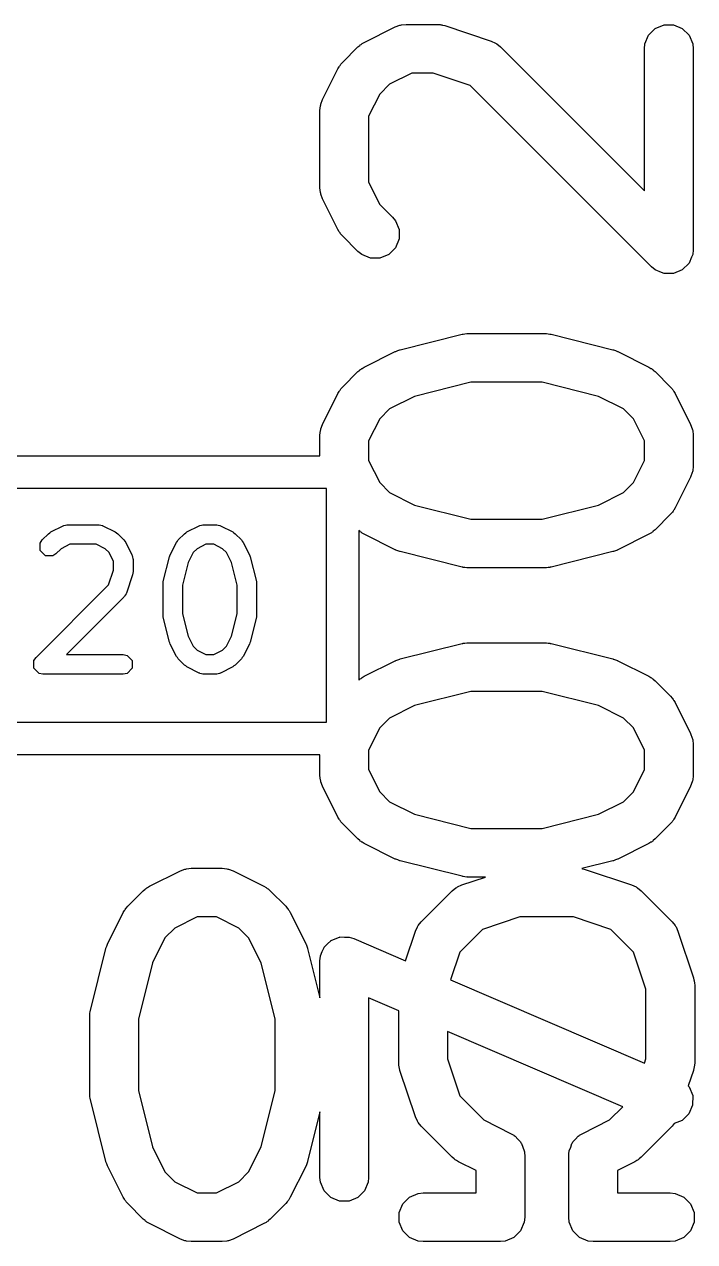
# Model space of a CAD drawing. Header units: millimetres. Extents: x 129 to 276, y -185 to -58.
# Drawn here: x 176.569 to 178.635, y -63.21 to -59.461 of the extents above; entities that cross this region are included whole.
import ezdxf

# ---------------------------------------------------------------- set-up
doc = ezdxf.new("R2010")
doc.units = ezdxf.units.MM
doc.layers.add('F.Fab', color=9, linetype='CONTINUOUS', true_color=0xafafaf)

msp = doc.modelspace()

# ---------------------------------------------------------------- linework, layer by layer
at = {"layer": 'F.Fab', "linetype": 'CONTINUOUS'}
for p, q in [((177.730663, -59.462155), (177.745295, -59.460714)), ((177.745295, -59.460714), (177.840533, -59.460714)), ((177.840533, -59.460714), (177.847938, -59.461443)), ((177.616516, -59.516251), (177.711754, -59.468632)), ((177.711754, -59.468632), (177.725485, -59.463377)), ((177.725485, -59.463377), (177.728174, -59.463185)), ((177.728174, -59.463185), (177.730663, -59.462155)), ((177.847938, -59.461443), (177.849913, -59.461303)), ((177.849913, -59.461303), (177.85251, -59.461893)), ((177.85251, -59.461893), (177.855165, -59.462155)), ((177.855165, -59.462155), (177.856996, -59.462913)), ((177.856996, -59.462913), (177.86425, -59.464563)), ((177.86425, -59.464563), (178.007107, -59.512182)), ((178.48126, -59.521082), (178.492459, -59.494046)), ((178.492459, -59.494046), (178.513151, -59.473354)), ((178.513151, -59.473354), (178.540187, -59.462155)), ((178.540187, -59.462155), (178.569451, -59.462155)), ((178.569451, -59.462155), (178.596487, -59.473354)), ((178.596487, -59.473354), (178.617179, -59.494046)), ((178.617179, -59.494046), (178.628378, -59.521082)), ((177.549405, -59.577919), (177.597024, -59.5303)), ((177.597024, -59.5303), (177.602773, -59.525581)), ((177.602773, -59.525581), (177.604073, -59.524083)), ((177.604073, -59.524083), (177.606332, -59.522661)), ((177.606332, -59.522661), (177.608389, -59.520973)), ((177.608389, -59.520973), (177.610216, -59.520215)), ((177.610216, -59.520215), (177.616516, -59.516251)), ((178.007107, -59.512182), (178.020532, -59.518176)), ((178.020532, -59.518176), (178.022567, -59.519941)), ((178.022567, -59.519941), (178.025058, -59.520973)), ((178.025058, -59.520973), (178.036423, -59.5303)), ((178.036423, -59.5303), (178.479819, -59.973695)), ((178.479819, -59.535714), (178.48126, -59.521082)), ((178.479819, -59.973695), (178.479819, -59.535714)), ((178.628378, -59.521082), (178.629819, -59.535714)), ((178.629819, -59.535714), (178.629819, -60.154761)), ((177.487737, -59.692649), (177.535356, -59.597411)), ((177.535356, -59.597411), (177.53932, -59.591111)), ((177.53932, -59.591111), (177.540078, -59.589284)), ((177.540078, -59.589284), (177.541766, -59.587227)), ((177.541766, -59.587227), (177.543188, -59.584968)), ((177.543188, -59.584968), (177.544686, -59.583668)), ((177.544686, -59.583668), (177.549405, -59.577919)), ((177.763, -59.610714), (177.694484, -59.644972)), ((177.828363, -59.610714), (177.763, -59.610714)), ((177.942876, -59.648885), (177.828363, -59.610714)), ((177.694484, -59.644972), (177.664077, -59.675379)), ((177.664077, -59.675379), (177.629819, -59.743895)), ((178.501786, -60.207794), (177.942876, -59.648885)), ((177.479819, -59.72619), (177.48126, -59.711558)), ((177.48126, -59.711558), (177.482291, -59.709068)), ((177.482291, -59.709068), (177.482482, -59.706381)), ((177.482482, -59.706381), (177.487737, -59.692649)), ((177.479819, -59.964285), (177.479819, -59.72619)), ((177.629819, -59.743895), (177.629819, -59.94658)), ((177.629819, -59.94658), (177.664077, -60.015096)), ((177.48126, -59.978917), (177.479819, -59.964285)), ((177.482291, -59.981406), (177.48126, -59.978917)), ((177.482482, -59.984094), (177.482291, -59.981406)), ((177.487737, -59.997826), (177.482482, -59.984094)), ((177.535356, -60.093064), (177.487737, -59.997826)), ((177.664077, -60.015096), (177.70309, -60.054109)), ((177.70309, -60.054109), (177.712417, -60.065474)), ((177.53932, -60.099363), (177.535356, -60.093064)), ((177.712417, -60.065474), (177.723616, -60.09251)), ((177.723616, -60.09251), (177.723616, -60.121773)), ((177.540078, -60.101191), (177.53932, -60.099363)), ((177.541766, -60.103247), (177.540078, -60.101191)), ((177.543188, -60.105507), (177.541766, -60.103247)), ((177.544686, -60.106806), (177.543188, -60.105507)), ((177.549405, -60.112556), (177.544686, -60.106806)), ((177.597024, -60.160175), (177.549405, -60.112556)), ((177.723616, -60.121773), (177.712417, -60.148809)), ((177.608389, -60.169502), (177.597024, -60.160175)), ((177.635425, -60.180701), (177.608389, -60.169502)), ((177.691724, -60.169502), (177.664688, -60.180701)), ((177.712417, -60.148809), (177.691724, -60.169502)), ((178.628378, -60.169393), (178.625098, -60.177311)), ((178.629819, -60.154761), (178.628378, -60.169393)), ((177.664688, -60.180701), (177.635425, -60.180701)), ((178.513151, -60.217122), (178.501786, -60.207794)), ((178.61718, -60.196429), (178.596487, -60.217121)), ((178.625098, -60.177311), (178.61718, -60.196429)), ((178.532268, -60.22504), (178.513151, -60.217122)), ((178.540187, -60.22832), (178.532268, -60.22504)), ((178.540188, -60.22832), (178.540187, -60.22832)), ((178.569451, -60.22832), (178.540188, -60.22832)), ((178.596487, -60.217121), (178.569451, -60.22832)), ((177.727105, -60.462953), (177.917581, -60.415334)), ((177.917581, -60.415334), (177.920117, -60.414958)), ((177.920117, -60.414958), (177.921139, -60.414536)), ((177.921139, -60.414536), (177.926651, -60.413993)), ((177.926651, -60.413993), (177.932125, -60.413184)), ((177.932125, -60.413184), (177.933217, -60.413346)), ((177.933217, -60.413346), (177.935771, -60.413095)), ((177.935771, -60.413095), (178.173866, -60.413095)), ((178.173866, -60.413095), (178.176419, -60.413346)), ((178.176419, -60.413346), (178.177512, -60.413184)), ((178.177512, -60.413184), (178.182985, -60.413993)), ((178.182985, -60.413993), (178.188498, -60.414536)), ((178.188498, -60.414536), (178.189519, -60.414958)), ((178.189519, -60.414958), (178.192056, -60.415334)), ((178.192056, -60.415334), (178.382532, -60.462953)), ((177.616516, -60.516251), (177.711754, -60.468632)), ((177.711754, -60.468632), (177.712823, -60.468222)), ((177.712823, -60.468222), (177.713259, -60.4679)), ((177.713259, -60.4679), (177.719395, -60.465707)), ((177.719395, -60.465707), (177.725485, -60.463377)), ((177.725485, -60.463377), (177.726025, -60.463338)), ((177.726025, -60.463338), (177.727105, -60.462953)), ((178.382532, -60.462953), (178.383611, -60.463338)), ((178.383611, -60.463338), (178.384151, -60.463377)), ((178.384151, -60.463377), (178.390232, -60.465704)), ((178.390232, -60.465704), (178.396378, -60.4679)), ((178.396378, -60.4679), (178.396813, -60.468222)), ((178.396813, -60.468222), (178.397883, -60.468632)), ((178.397883, -60.468632), (178.493121, -60.516251)), ((177.549405, -60.577919), (177.597024, -60.5303)), ((177.597024, -60.5303), (177.602773, -60.525581)), ((177.602773, -60.525581), (177.604073, -60.524083)), ((177.604073, -60.524083), (177.606332, -60.522661)), ((177.606332, -60.522661), (177.608389, -60.520973)), ((177.608389, -60.520973), (177.610216, -60.520215)), ((177.610216, -60.520215), (177.616516, -60.516251)), ((178.493121, -60.516251), (178.499417, -60.520214)), ((178.499417, -60.520214), (178.501247, -60.520972)), ((178.501247, -60.520972), (178.503305, -60.522661)), ((178.503305, -60.522661), (178.505564, -60.524083)), ((178.505564, -60.524083), (178.506863, -60.525581)), ((178.506863, -60.525581), (178.512612, -60.530299)), ((178.512612, -60.530299), (178.560232, -60.577918)), ((177.541766, -60.587227), (177.543188, -60.584968)), ((177.543188, -60.584968), (177.544686, -60.583668)), ((177.544686, -60.583668), (177.549405, -60.577919)), ((177.945005, -60.563095), (177.771471, -60.606478)), ((178.164632, -60.563095), (177.945005, -60.563095)), ((178.338166, -60.606478), (178.164632, -60.563095)), ((178.560232, -60.577918), (178.56495, -60.583667)), ((178.56495, -60.583667), (178.56645, -60.584968)), ((178.56645, -60.584968), (178.567872, -60.587227)), ((177.487737, -60.692649), (177.535356, -60.597411)), ((177.535356, -60.597411), (177.53932, -60.591111)), ((177.53932, -60.591111), (177.540078, -60.589284)), ((177.540078, -60.589284), (177.541766, -60.587227)), ((177.771471, -60.606478), (177.694484, -60.644972)), ((178.415153, -60.644972), (178.338166, -60.606478)), ((178.567872, -60.587227), (178.56956, -60.589284)), ((178.56956, -60.589284), (178.570317, -60.591111)), ((178.570317, -60.591111), (178.574282, -60.597411)), ((178.574282, -60.597411), (178.621901, -60.692649)), ((177.694484, -60.644972), (177.664077, -60.675379)), ((178.445561, -60.675379), (178.415153, -60.644972)), ((177.482482, -60.706381), (177.487737, -60.692649)), ((177.664077, -60.675379), (177.629819, -60.743895)), ((178.479819, -60.743895), (178.445561, -60.675379)), ((178.621901, -60.692649), (178.627156, -60.70638)), ((177.479819, -60.72619), (177.48126, -60.711558)), ((177.479819, -60.79), (177.479819, -60.72619)), ((177.48126, -60.711558), (177.482291, -60.709068)), ((177.482291, -60.709068), (177.482482, -60.706381)), ((178.627156, -60.70638), (178.627347, -60.709069)), ((178.627347, -60.709069), (178.628378, -60.711558)), ((178.628378, -60.711558), (178.629819, -60.72619)), ((178.629819, -60.72619), (178.629819, -60.821428)), ((177.629819, -60.743895), (177.629819, -60.803723)), ((178.479819, -60.803723), (178.479819, -60.743895)), ((175.95, -60.79), (177.479819, -60.79)), ((177.629819, -60.803723), (177.664077, -60.872239)), ((178.445561, -60.872238), (178.479819, -60.803723)), ((178.627156, -60.841238), (178.621901, -60.854969)), ((178.627347, -60.838548), (178.627156, -60.841238)), ((178.628378, -60.83606), (178.627347, -60.838548)), ((178.629819, -60.821428), (178.628378, -60.83606)), ((177.664077, -60.872239), (177.694484, -60.902646)), ((178.415153, -60.902645), (178.445561, -60.872238)), ((178.621901, -60.854969), (178.574282, -60.950207)), ((177.5, -60.89), (176, -60.89)), ((177.5, -61.61), (177.5, -60.89)), ((177.694484, -60.902646), (177.771471, -60.941139)), ((178.338166, -60.941139), (178.415153, -60.902645)), ((177.771471, -60.941139), (177.945005, -60.984523)), ((178.164632, -60.984523), (178.338166, -60.941139)), ((178.567872, -60.96039), (178.56645, -60.96265)), ((178.56956, -60.958334), (178.567872, -60.96039)), ((178.570317, -60.956506), (178.56956, -60.958334)), ((178.574282, -60.950207), (178.570317, -60.956506)), ((177.945005, -60.984523), (178.164632, -60.984523)), ((178.560232, -60.9697), (178.512612, -61.017319)), ((178.56495, -60.96395), (178.560232, -60.9697)), ((178.56645, -60.96265), (178.56495, -60.96395)), ((176.624025, -61.048808), (176.643073, -61.029761)), ((176.643073, -61.029761), (176.647072, -61.027089)), ((176.647072, -61.027089), (176.650869, -61.024142)), ((176.650869, -61.024142), (176.688965, -61.005094)), ((176.688965, -61.005094), (176.690413, -61.004697)), ((176.690413, -61.004697), (176.6909, -61.004211)), ((176.6909, -61.004211), (176.695611, -61.003273)), ((176.695611, -61.003273), (176.700255, -61.002002)), ((176.700255, -61.002002), (176.700908, -61.002219)), ((176.700908, -61.002219), (176.702381, -61.001927)), ((176.702381, -61.001927), (176.797619, -61.001927)), ((176.797619, -61.001927), (176.799093, -61.00222)), ((176.799093, -61.00222), (176.799745, -61.002003)), ((176.799745, -61.002003), (176.804381, -61.003272)), ((176.804381, -61.003272), (176.8091, -61.004211)), ((176.8091, -61.004211), (176.809586, -61.004697)), ((176.809586, -61.004697), (176.811036, -61.005094)), ((176.811036, -61.005094), (176.849131, -61.024142)), ((176.849131, -61.024142), (176.852927, -61.027089)), ((176.852927, -61.027089), (176.856927, -61.029761)), ((176.856927, -61.029761), (176.875974, -61.048808)), ((177.043072, -61.048808), (177.06212, -61.029761)), ((177.06212, -61.029761), (177.066119, -61.027089)), ((177.066119, -61.027089), (177.069916, -61.024142)), ((177.069916, -61.024142), (177.108012, -61.005094)), ((177.108012, -61.005094), (177.10946, -61.004697)), ((177.10946, -61.004697), (177.109947, -61.004211)), ((177.109947, -61.004211), (177.114658, -61.003273)), ((177.114658, -61.003273), (177.119302, -61.002002)), ((177.119302, -61.002002), (177.119955, -61.002219)), ((177.119955, -61.002219), (177.121428, -61.001927)), ((177.121428, -61.001927), (177.159523, -61.001927)), ((177.159523, -61.001927), (177.160997, -61.00222)), ((177.160997, -61.00222), (177.161649, -61.002003)), ((177.161649, -61.002003), (177.166284, -61.003272)), ((177.166284, -61.003272), (177.171004, -61.004211)), ((177.171004, -61.004211), (177.17149, -61.004697)), ((177.17149, -61.004697), (177.172939, -61.005094)), ((177.172939, -61.005094), (177.211036, -61.024142)), ((177.211036, -61.024142), (177.214839, -61.027094)), ((177.214839, -61.027094), (177.218832, -61.029762)), ((177.218832, -61.029762), (177.23788, -61.048809)), ((177.602773, -61.022036), (177.6, -61.01976)), ((177.6, -61.01976), (177.6, -61.480238)), ((177.604073, -61.023535), (177.602773, -61.022036)), ((177.606332, -61.024956), (177.604073, -61.023535)), ((177.608389, -61.026645), (177.606332, -61.024956)), ((177.610216, -61.027402), (177.608389, -61.026645)), ((177.616516, -61.031367), (177.610216, -61.027402)), ((177.711754, -61.078986), (177.616516, -61.031367)), ((178.493121, -61.031367), (178.397883, -61.078986)), ((178.499417, -61.027403), (178.493121, -61.031367)), ((178.501247, -61.026646), (178.499417, -61.027403)), ((178.503305, -61.024956), (178.501247, -61.026646)), ((178.505564, -61.023535), (178.503305, -61.024956)), ((178.506863, -61.022036), (178.505564, -61.023535)), ((178.512612, -61.017319), (178.506863, -61.022036)), ((176.617521, -61.081501), (176.617522, -61.058541)), ((176.617522, -61.058541), (176.624025, -61.048808)), ((176.709464, -61.061927), (176.682055, -61.075631)), ((176.790536, -61.061927), (176.709464, -61.061927)), ((176.817942, -61.07563), (176.790536, -61.061927)), ((176.875974, -61.048808), (176.878645, -61.052805)), ((176.878645, -61.052805), (176.881595, -61.056606)), ((176.881595, -61.056606), (176.900642, -61.094702)), ((177.018405, -61.094702), (177.037452, -61.056606)), ((177.037452, -61.056606), (177.040397, -61.052811)), ((177.040397, -61.052811), (177.043072, -61.048808)), ((177.128511, -61.061927), (177.101102, -61.075631)), ((177.152441, -61.061927), (177.128511, -61.061927)), ((177.179848, -61.07563), (177.152441, -61.061927)), ((177.23788, -61.048809), (177.240556, -61.052815)), ((177.240556, -61.052815), (177.243499, -61.056606)), ((177.243499, -61.056606), (177.262547, -61.094702)), ((176.633757, -61.097738), (176.617521, -61.081501)), ((176.656717, -61.097739), (176.633757, -61.097738)), ((176.666451, -61.091236), (176.656717, -61.097739)), ((176.682055, -61.075631), (176.666451, -61.091236)), ((176.830106, -61.087794), (176.817942, -61.07563)), ((176.843809, -61.115199), (176.830106, -61.087794)), ((176.900642, -61.094702), (176.901038, -61.09615)), ((176.901038, -61.09615), (176.901525, -61.096637)), ((176.901525, -61.096637), (176.902463, -61.101356)), ((176.902463, -61.101356), (176.903733, -61.105992)), ((176.903733, -61.105992), (176.903515, -61.106643)), ((176.903515, -61.106643), (176.903809, -61.108118)), ((176.903809, -61.108118), (176.903809, -61.146213)), ((176.997086, -61.177032), (177.016134, -61.100842)), ((177.016134, -61.100842), (177.017537, -61.097871)), ((177.017537, -61.097871), (177.018405, -61.094702)), ((177.08894, -61.087793), (177.073543, -61.118589)), ((177.101102, -61.075631), (177.08894, -61.087793)), ((177.19201, -61.087793), (177.179848, -61.07563)), ((177.207409, -61.118591), (177.19201, -61.087793)), ((177.262547, -61.094702), (177.263415, -61.097873)), ((177.263415, -61.097873), (177.264818, -61.100842)), ((177.264818, -61.100842), (177.283865, -61.177032)), ((177.712823, -61.079395), (177.711754, -61.078986)), ((177.713259, -61.079718), (177.712823, -61.079395)), ((177.719395, -61.08191), (177.713259, -61.079718)), ((177.725485, -61.084241), (177.719395, -61.08191)), ((177.726025, -61.084279), (177.725485, -61.084241)), ((177.727105, -61.084665), (177.726025, -61.084279)), ((177.917581, -61.132284), (177.727105, -61.084665)), ((178.382532, -61.084665), (178.192056, -61.132284)), ((178.383611, -61.084279), (178.382532, -61.084665)), ((178.384151, -61.084241), (178.383611, -61.084279)), ((178.390232, -61.081913), (178.384151, -61.084241)), ((178.396378, -61.079718), (178.390232, -61.081913)), ((178.396813, -61.079395), (178.396378, -61.079718)), ((178.397883, -61.078986), (178.396813, -61.079395)), ((176.828539, -61.187152), (176.843809, -61.141343)), ((176.843809, -61.141343), (176.843809, -61.115199)), ((176.903809, -61.146213), (176.90287, -61.150928)), ((177.073543, -61.118589), (177.05619, -61.188)), ((177.224761, -61.187999), (177.207409, -61.118591)), ((177.920117, -61.132659), (177.917581, -61.132284)), ((177.921139, -61.133082), (177.920117, -61.132659)), ((177.926651, -61.133624), (177.921139, -61.133082)), ((177.932125, -61.134434), (177.926651, -61.133624)), ((177.933217, -61.134271), (177.932125, -61.134434)), ((177.935771, -61.134523), (177.933217, -61.134271)), ((178.173866, -61.134523), (177.935771, -61.134523)), ((178.176419, -61.134271), (178.173866, -61.134523)), ((178.177512, -61.134434), (178.176419, -61.134271)), ((178.182985, -61.133624), (178.177512, -61.134434)), ((178.188498, -61.133082), (178.182985, -61.133624)), ((178.189519, -61.132659), (178.188498, -61.133082)), ((178.192056, -61.132284), (178.189519, -61.132659)), ((176.90227, -61.155699), (176.883223, -61.212843)), ((176.90287, -61.150928), (176.90227, -61.155699)), ((176.99619, -61.184308), (176.996907, -61.180701)), ((176.99619, -61.279546), (176.99619, -61.184308)), ((176.996907, -61.180701), (176.997086, -61.177032)), ((177.283865, -61.177032), (177.284043, -61.180701)), ((177.284043, -61.180701), (177.284761, -61.184308)), ((177.284761, -61.184308), (177.284761, -61.279546)), ((176.604977, -61.410714), (176.828539, -61.187152)), ((176.879809, -61.21883), (176.877425, -61.223012)), ((176.882478, -61.214836), (176.879809, -61.21883)), ((176.883223, -61.212843), (176.882478, -61.214149)), ((176.882478, -61.214149), (176.882478, -61.214836)), ((177.05619, -61.188), (177.05619, -61.275853)), ((177.224761, -61.275854), (177.224761, -61.187999)), ((176.875975, -61.224569), (176.698616, -61.401927)), ((176.876809, -61.223319), (176.875975, -61.224569)), ((176.877425, -61.223012), (176.876809, -61.223319)), ((176.996907, -61.283152), (176.99619, -61.279546)), ((176.997086, -61.286822), (176.996907, -61.283152)), ((177.016134, -61.363013), (176.997086, -61.286822)), ((177.05619, -61.275853), (177.073543, -61.345265)), ((177.207409, -61.345262), (177.224761, -61.275854)), ((177.283865, -61.286822), (177.264818, -61.363013)), ((177.284043, -61.283152), (177.283865, -61.286822)), ((177.284761, -61.279546), (177.284043, -61.283152)), ((177.017537, -61.365983), (177.016134, -61.363013)), ((177.018405, -61.369153), (177.017537, -61.365983)), ((177.037452, -61.407248), (177.018405, -61.369153)), ((177.073543, -61.345265), (177.088941, -61.376062)), ((177.192009, -61.376062), (177.207409, -61.345262)), ((177.262547, -61.369153), (177.243499, -61.407249)), ((177.263415, -61.365981), (177.262547, -61.369153)), ((177.264818, -61.363013), (177.263415, -61.365981)), ((177.727105, -61.415334), (177.917581, -61.367715)), ((177.917581, -61.367715), (177.920117, -61.367339)), ((177.920117, -61.367339), (177.921139, -61.366917)), ((177.921139, -61.366917), (177.926651, -61.366374)), ((177.926651, -61.366374), (177.932125, -61.365565)), ((177.932125, -61.365565), (177.933217, -61.365727)), ((177.933217, -61.365727), (177.935771, -61.365476)), ((177.935771, -61.365476), (178.173866, -61.365476)), ((178.173866, -61.365476), (178.176419, -61.365727)), ((178.176419, -61.365727), (178.177512, -61.365565)), ((178.177512, -61.365565), (178.182985, -61.366374)), ((178.182985, -61.366374), (178.188498, -61.366917)), ((178.188498, -61.366917), (178.189519, -61.367339)), ((178.189519, -61.367339), (178.192056, -61.367715)), ((178.192056, -61.367715), (178.382532, -61.415334)), ((176.698616, -61.401927), (176.873809, -61.401927)), ((176.873809, -61.401927), (176.88529, -61.404211)), ((176.88529, -61.404211), (176.901525, -61.420446)), ((177.040402, -61.411048), (177.037452, -61.407248)), ((177.088941, -61.376062), (177.101102, -61.388223)), ((177.101102, -61.388223), (177.12851, -61.401927)), ((177.12851, -61.401927), (177.152441, -61.401927)), ((177.152441, -61.401927), (177.179847, -61.388224)), ((177.179847, -61.388224), (177.192009, -61.376062)), ((177.243499, -61.407249), (177.240551, -61.411045)), ((176.598474, -61.420446), (176.598476, -61.420443)), ((176.598474, -61.443408), (176.598474, -61.420446)), ((176.614709, -61.459643), (176.598474, -61.443408)), ((176.598476, -61.420443), (176.604977, -61.410714)), ((176.901525, -61.443408), (176.88529, -61.459643)), ((176.901525, -61.420446), (176.901525, -61.443408)), ((177.043072, -61.415045), (177.040402, -61.411048)), ((177.06212, -61.434093), (177.043072, -61.415045)), ((177.066116, -61.436763), (177.06212, -61.434093)), ((177.069917, -61.439713), (177.066116, -61.436763)), ((177.108012, -61.45876), (177.069917, -61.439713)), ((177.211035, -61.439713), (177.172939, -61.45876)), ((177.214829, -61.436767), (177.211035, -61.439713)), ((177.218833, -61.434093), (177.214829, -61.436767)), ((177.23788, -61.415045), (177.218833, -61.434093)), ((177.240551, -61.411045), (177.23788, -61.415045)), ((177.616516, -61.468632), (177.711754, -61.421013)), ((177.711754, -61.421013), (177.712823, -61.420603)), ((177.712823, -61.420603), (177.713259, -61.420281)), ((177.713259, -61.420281), (177.719395, -61.418088)), ((177.719395, -61.418088), (177.725485, -61.415758)), ((177.725485, -61.415758), (177.726025, -61.415719)), ((177.726025, -61.415719), (177.727105, -61.415334)), ((178.382532, -61.415334), (178.383611, -61.415719)), ((178.383611, -61.415719), (178.384151, -61.415758)), ((178.384151, -61.415758), (178.390232, -61.418085)), ((178.390232, -61.418085), (178.396378, -61.420281)), ((178.396378, -61.420281), (178.396813, -61.420603)), ((178.396813, -61.420603), (178.397883, -61.421013)), ((178.397883, -61.421013), (178.493121, -61.468632)), ((176.62619, -61.461927), (176.614709, -61.459643)), ((176.873809, -61.461927), (176.62619, -61.461927)), ((176.88529, -61.459643), (176.873809, -61.461927)), ((177.10946, -61.459156), (177.108012, -61.45876)), ((177.109947, -61.459643), (177.10946, -61.459156)), ((177.114666, -61.460581), (177.109947, -61.459643)), ((177.119302, -61.461851), (177.114666, -61.460581)), ((177.119953, -61.461633), (177.119302, -61.461851)), ((177.121428, -61.461927), (177.119953, -61.461633)), ((177.159523, -61.461927), (177.121428, -61.461927)), ((177.160996, -61.461633), (177.159523, -61.461927)), ((177.161648, -61.461851), (177.160996, -61.461633)), ((177.166282, -61.460582), (177.161648, -61.461851)), ((177.171004, -61.459643), (177.166282, -61.460582)), ((177.17149, -61.459156), (177.171004, -61.459643)), ((177.172939, -61.45876), (177.17149, -61.459156)), ((177.6, -61.480238), (177.602773, -61.477962)), ((177.602773, -61.477962), (177.604073, -61.476464)), ((177.604073, -61.476464), (177.606332, -61.475042)), ((177.606332, -61.475042), (177.608389, -61.473354)), ((177.608389, -61.473354), (177.610216, -61.472596)), ((177.610216, -61.472596), (177.616516, -61.468632)), ((178.493121, -61.468632), (178.499417, -61.472595)), ((178.499417, -61.472595), (178.501247, -61.473353)), ((178.501247, -61.473353), (178.503305, -61.475042)), ((178.503305, -61.475042), (178.505564, -61.476464)), ((178.505564, -61.476464), (178.506863, -61.477962)), ((178.506863, -61.477962), (178.512612, -61.48268)), ((178.512612, -61.48268), (178.560232, -61.530299)), ((177.945005, -61.515476), (177.771471, -61.558859)), ((178.164632, -61.515476), (177.945005, -61.515476)), ((178.338166, -61.558859), (178.164632, -61.515476)), ((177.771471, -61.558859), (177.694484, -61.597353)), ((178.415153, -61.597353), (178.338166, -61.558859)), ((178.560232, -61.530299), (178.56495, -61.536048)), ((178.56495, -61.536048), (178.56645, -61.537349)), ((178.56645, -61.537349), (178.567872, -61.539608)), ((178.567872, -61.539608), (178.56956, -61.541665)), ((178.56956, -61.541665), (178.570317, -61.543492)), ((178.570317, -61.543492), (178.574282, -61.549792)), ((178.574282, -61.549792), (178.621901, -61.64503)), ((177.694484, -61.597353), (177.664077, -61.62776)), ((178.445561, -61.62776), (178.415153, -61.597353)), ((176, -61.61), (177.5, -61.61)), ((177.664077, -61.62776), (177.629819, -61.696276)), ((178.479819, -61.696276), (178.445561, -61.62776)), ((178.621901, -61.64503), (178.627156, -61.658761)), ((178.627156, -61.658761), (178.627347, -61.66145)), ((178.627347, -61.66145), (178.628378, -61.663939)), ((178.628378, -61.663939), (178.629819, -61.678571)), ((177.479819, -61.71), (175.95, -61.71)), ((177.479819, -61.773809), (177.479819, -61.71)), ((177.629819, -61.696276), (177.629819, -61.756104)), ((178.479819, -61.756104), (178.479819, -61.696276)), ((178.629819, -61.678571), (178.629819, -61.773809)), ((177.48126, -61.788441), (177.479819, -61.773809)), ((177.629819, -61.756104), (177.664077, -61.82462)), ((178.445561, -61.824619), (178.479819, -61.756104)), ((178.629819, -61.773809), (178.628378, -61.788441)), ((177.482291, -61.79093), (177.48126, -61.788441)), ((177.482482, -61.793618), (177.482291, -61.79093)), ((177.487737, -61.80735), (177.482482, -61.793618)), ((177.535356, -61.902588), (177.487737, -61.80735)), ((178.621901, -61.80735), (178.574282, -61.902588)), ((178.627156, -61.793619), (178.621901, -61.80735)), ((178.627347, -61.790929), (178.627156, -61.793619)), ((178.628378, -61.788441), (178.627347, -61.790929)), ((177.664077, -61.82462), (177.694484, -61.855027)), ((177.694484, -61.855027), (177.771471, -61.89352)), ((178.338166, -61.89352), (178.415153, -61.855026)), ((178.415153, -61.855026), (178.445561, -61.824619)), ((177.771471, -61.89352), (177.945005, -61.936904)), ((178.164632, -61.936904), (178.338166, -61.89352)), ((177.53932, -61.908887), (177.535356, -61.902588)), ((177.540078, -61.910715), (177.53932, -61.908887)), ((177.541766, -61.912771), (177.540078, -61.910715)), ((177.543188, -61.915031), (177.541766, -61.912771)), ((177.544686, -61.91633), (177.543188, -61.915031)), ((177.549405, -61.92208), (177.544686, -61.91633)), ((177.597024, -61.969699), (177.549405, -61.92208)), ((178.560232, -61.922081), (178.512612, -61.9697)), ((178.56495, -61.916331), (178.560232, -61.922081)), ((178.56645, -61.915031), (178.56495, -61.916331)), ((178.567872, -61.912771), (178.56645, -61.915031)), ((178.56956, -61.910715), (178.567872, -61.912771)), ((178.570317, -61.908887), (178.56956, -61.910715)), ((178.574282, -61.902588), (178.570317, -61.908887)), ((177.602773, -61.974417), (177.597024, -61.969699)), ((177.945005, -61.936904), (178.164632, -61.936904)), ((178.512612, -61.9697), (178.506863, -61.974417)), ((177.604073, -61.975916), (177.602773, -61.974417)), ((177.606332, -61.977337), (177.604073, -61.975916)), ((177.608389, -61.979026), (177.606332, -61.977337)), ((177.610216, -61.979783), (177.608389, -61.979026)), ((177.616516, -61.983748), (177.610216, -61.979783)), ((177.711754, -62.031367), (177.616516, -61.983748)), ((178.493121, -61.983748), (178.397883, -62.031367)), ((178.499417, -61.979784), (178.493121, -61.983748)), ((178.501247, -61.979027), (178.499417, -61.979784)), ((178.503305, -61.977337), (178.501247, -61.979027)), ((178.505564, -61.975916), (178.503305, -61.977337)), ((178.506863, -61.974417), (178.505564, -61.975916)), ((177.712823, -62.031776), (177.711754, -62.031367)), ((177.713259, -62.032099), (177.712823, -62.031776)), ((177.719395, -62.034291), (177.713259, -62.032099)), ((177.725485, -62.036622), (177.719395, -62.034291)), ((177.726025, -62.03666), (177.725485, -62.036622)), ((177.727105, -62.037046), (177.726025, -62.03666)), ((177.917581, -62.084665), (177.727105, -62.037046)), ((178.382532, -62.037046), (178.286458, -62.061064)), ((178.383611, -62.03666), (178.382532, -62.037046)), ((178.384151, -62.036622), (178.383611, -62.03666)), ((178.390232, -62.034294), (178.384151, -62.036622)), ((178.396378, -62.032099), (178.390232, -62.034294)), ((178.396813, -62.031776), (178.396378, -62.032099)), ((178.397883, -62.031367), (178.396813, -62.031776)), ((176.954554, -62.115356), (177.049792, -62.067737)), ((177.049792, -62.067737), (177.063523, -62.062482)), ((177.063523, -62.062482), (177.066212, -62.06229)), ((177.066212, -62.06229), (177.068701, -62.06126)), ((177.068701, -62.06126), (177.083333, -62.059819)), ((177.083333, -62.059819), (177.178571, -62.059819)), ((177.178571, -62.059819), (177.193203, -62.06126)), ((177.193203, -62.06126), (177.195692, -62.062291)), ((177.195692, -62.062291), (177.19838, -62.062482)), ((177.19838, -62.062482), (177.212112, -62.067737)), ((177.212112, -62.067737), (177.30735, -62.115356)), ((177.920117, -62.08504), (177.917581, -62.084665)), ((177.921139, -62.085463), (177.920117, -62.08504)), ((178.286458, -62.061064), (178.288441, -62.06126)), ((178.288441, -62.06126), (178.290272, -62.062018)), ((178.290272, -62.062018), (178.297526, -62.063668)), ((178.297526, -62.063668), (178.440383, -62.111287)), ((176.942111, -62.123188), (176.94437, -62.121766)), ((176.94437, -62.121766), (176.946427, -62.120078)), ((176.946427, -62.120078), (176.948254, -62.11932)), ((176.948254, -62.11932), (176.954554, -62.115356)), ((177.30735, -62.115356), (177.313649, -62.11932)), ((177.313649, -62.11932), (177.315477, -62.120078)), ((177.315477, -62.120078), (177.317533, -62.121766)), ((177.317533, -62.121766), (177.319793, -62.123188)), ((177.887443, -62.129405), (177.898808, -62.120077)), ((177.898808, -62.120077), (177.901298, -62.119045)), ((177.901298, -62.119045), (177.903333, -62.117281)), ((177.903333, -62.117281), (177.916759, -62.111287)), ((177.916759, -62.111287), (177.989907, -62.086904)), ((177.926651, -62.086005), (177.921139, -62.085463)), ((177.932125, -62.086815), (177.926651, -62.086005)), ((177.933217, -62.086652), (177.932125, -62.086815)), ((177.935771, -62.086904), (177.933217, -62.086652)), ((177.989907, -62.086904), (177.935771, -62.086904)), ((178.440383, -62.111287), (178.453808, -62.117281)), ((178.453808, -62.117281), (178.455843, -62.119046)), ((178.455843, -62.119046), (178.458334, -62.120078)), ((178.458334, -62.120078), (178.469699, -62.129405)), ((176.887443, -62.177024), (176.935062, -62.129405)), ((176.935062, -62.129405), (176.940811, -62.124686)), ((176.940811, -62.124686), (176.942111, -62.123188)), ((177.319793, -62.123188), (177.321092, -62.124686)), ((177.321092, -62.124686), (177.326842, -62.129405)), ((177.326842, -62.129405), (177.374461, -62.177024)), ((177.792205, -62.224643), (177.887443, -62.129405)), ((178.469699, -62.129405), (178.564937, -62.224643)), ((176.825775, -62.291754), (176.873394, -62.196516)), ((176.873394, -62.196516), (176.877358, -62.190216)), ((176.877358, -62.190216), (176.878116, -62.188389)), ((176.878116, -62.188389), (176.879804, -62.186332)), ((176.879804, -62.186332), (176.881226, -62.184073)), ((176.881226, -62.184073), (176.882724, -62.182773)), ((176.882724, -62.182773), (176.887443, -62.177024)), ((177.374461, -62.177024), (177.379179, -62.182773)), ((177.379179, -62.182773), (177.380678, -62.184073)), ((177.380678, -62.184073), (177.382099, -62.186332)), ((177.382099, -62.186332), (177.383788, -62.188389)), ((177.383788, -62.188389), (177.384545, -62.190216)), ((177.384545, -62.190216), (177.38851, -62.196516)), ((177.38851, -62.196516), (177.436129, -62.291754)), ((177.101038, -62.209819), (177.032522, -62.244077)), ((177.160866, -62.209819), (177.101038, -62.209819)), ((177.229382, -62.244077), (177.160866, -62.209819)), ((177.782878, -62.236008), (177.792205, -62.224643)), ((178.095503, -62.209819), (177.98099, -62.24799)), ((178.261639, -62.209819), (178.095503, -62.209819)), ((178.376152, -62.24799), (178.261639, -62.209819)), ((178.564937, -62.224643), (178.574265, -62.236008)), ((177.032522, -62.244077), (177.002115, -62.274484)), ((177.259789, -62.274484), (177.229382, -62.244077)), ((177.527097, -62.2771), (177.540187, -62.271679)), ((177.540187, -62.271679), (177.540653, -62.271679)), ((177.540653, -62.271679), (177.541085, -62.271506)), ((177.541085, -62.271506), (177.555265, -62.271679)), ((177.555265, -62.271679), (177.569451, -62.271679)), ((177.569451, -62.271679), (177.569881, -62.271857)), ((177.569881, -62.271857), (177.570346, -62.271863)), ((177.570346, -62.271863), (177.584363, -62.276302)), ((177.743854, -62.344655), (177.774087, -62.253959)), ((177.774087, -62.253959), (177.780081, -62.240534)), ((177.780081, -62.240534), (177.781846, -62.238498)), ((177.781846, -62.238498), (177.782878, -62.236008)), ((177.98099, -62.24799), (177.91079, -62.318189)), ((178.446352, -62.31819), (178.376152, -62.24799)), ((178.574265, -62.236008), (178.575296, -62.238498)), ((178.575296, -62.238498), (178.577061, -62.240533)), ((178.577061, -62.240533), (178.583055, -62.253959)), ((178.583055, -62.253959), (178.630674, -62.396815)), ((176.772477, -62.497581), (176.820096, -62.307105)), ((176.820096, -62.307105), (176.820481, -62.306025)), ((176.820481, -62.306025), (176.82052, -62.305486)), ((176.82052, -62.305486), (176.822847, -62.299404)), ((176.822847, -62.299404), (176.825043, -62.293259)), ((176.825043, -62.293259), (176.825365, -62.292823)), ((176.825365, -62.292823), (176.825775, -62.291754)), ((177.002115, -62.274484), (176.963621, -62.351471)), ((177.298282, -62.351471), (177.259789, -62.274484)), ((177.436129, -62.291754), (177.436538, -62.292823)), ((177.436538, -62.292823), (177.436861, -62.293259)), ((177.436861, -62.293259), (177.439053, -62.299395)), ((177.439053, -62.299395), (177.441384, -62.305485)), ((177.441384, -62.305485), (177.441422, -62.306025)), ((177.441422, -62.306025), (177.441808, -62.307105)), ((177.441808, -62.307105), (177.479819, -62.459149)), ((177.487032, -62.31667), (177.492459, -62.30357)), ((177.492459, -62.30357), (177.492787, -62.303241)), ((177.492787, -62.303241), (177.492971, -62.302813)), ((177.492971, -62.302813), (177.503131, -62.292897)), ((177.503131, -62.292897), (177.513151, -62.282878)), ((177.513151, -62.282878), (177.513581, -62.282699)), ((177.513581, -62.282699), (177.513915, -62.282374)), ((177.513915, -62.282374), (177.527097, -62.2771)), ((177.584363, -62.276302), (177.743854, -62.344655)), ((177.479819, -62.345238), (177.48126, -62.330606)), ((177.479819, -62.459149), (177.479819, -62.345238)), ((177.48126, -62.330606), (177.481438, -62.330175)), ((177.481438, -62.330175), (177.481444, -62.329711)), ((177.481444, -62.329711), (177.487032, -62.31667)), ((177.91079, -62.318189), (177.882203, -62.403947)), ((178.484523, -62.432703), (178.446352, -62.31819)), ((176.963621, -62.351471), (176.920238, -62.525005)), ((177.341666, -62.525005), (177.298282, -62.351471)), ((177.882203, -62.403947), (178.479965, -62.660131)), ((178.630674, -62.396815), (178.632323, -62.40407)), ((178.632323, -62.40407), (178.633082, -62.405901)), ((178.633082, -62.405901), (178.633343, -62.408554)), ((178.633343, -62.408554), (178.633934, -62.411152)), ((178.633934, -62.411152), (178.633793, -62.413126)), ((178.633793, -62.413126), (178.634523, -62.420533)), ((178.634523, -62.420533), (178.634523, -62.658628)), ((177.722619, -62.498749), (177.629819, -62.458978)), ((177.629819, -62.458978), (177.629819, -63.011904)), ((178.484523, -62.646458), (178.484523, -62.432703)), ((176.770238, -62.515771), (176.770489, -62.513217)), ((176.770238, -62.753866), (176.770238, -62.515771)), ((176.770327, -62.512125), (176.771136, -62.506651)), ((176.770489, -62.513217), (176.770327, -62.512125)), ((176.771136, -62.506651), (176.771679, -62.501139)), ((176.771679, -62.501139), (176.772101, -62.500117)), ((176.772101, -62.500117), (176.772477, -62.497581)), ((176.920238, -62.525005), (176.920238, -62.744632)), ((177.341666, -62.744632), (177.341666, -62.525005)), ((177.722619, -62.658628), (177.722619, -62.498749)), ((178.412787, -62.794535), (177.872619, -62.563035)), ((177.872619, -62.563035), (177.872619, -62.646457)), ((177.872619, -62.646457), (177.91079, -62.760971)), ((178.479965, -62.660131), (178.484523, -62.646458)), ((177.723348, -62.666033), (177.722619, -62.658628)), ((177.723208, -62.668008), (177.723348, -62.666033)), ((177.723798, -62.670605), (177.723208, -62.668008)), ((177.72406, -62.67326), (177.723798, -62.670605)), ((177.724818, -62.675091), (177.72406, -62.67326)), ((177.726468, -62.682345), (177.724818, -62.675091)), ((177.774087, -62.825202), (177.726468, -62.682345)), ((178.630674, -62.682346), (178.614803, -62.729955)), ((178.632323, -62.67509), (178.630674, -62.682346)), ((178.633082, -62.67326), (178.632323, -62.67509)), ((178.633343, -62.670606), (178.633082, -62.67326)), ((178.633934, -62.668009), (178.633343, -62.670606)), ((178.634523, -62.658628), (178.633793, -62.666034)), ((178.633793, -62.666034), (178.633934, -62.668009)), ((176.770489, -62.756419), (176.770238, -62.753866)), ((176.770327, -62.757512), (176.770489, -62.756419)), ((176.771136, -62.762985), (176.770327, -62.757512)), ((176.920238, -62.744632), (176.963621, -62.918166)), ((177.298282, -62.918166), (177.341666, -62.744632)), ((178.614803, -62.729955), (178.617682, -62.732905)), ((178.617682, -62.732905), (178.62855, -62.760075)), ((176.771679, -62.768498), (176.771136, -62.762985)), ((176.772101, -62.769519), (176.771679, -62.768498)), ((176.772477, -62.772056), (176.772101, -62.769519)), ((176.820096, -62.962532), (176.772477, -62.772056)), ((177.91079, -62.760971), (177.984903, -62.835084)), ((178.372239, -62.835084), (178.412787, -62.794535)), ((178.628194, -62.789336), (178.616666, -62.816234)), ((178.62855, -62.760075), (178.628194, -62.789336)), ((177.479819, -62.810488), (177.441808, -62.962532)), ((177.479819, -63.011904), (177.479819, -62.810488)), ((177.780081, -62.838627), (177.774087, -62.825202)), ((178.616666, -62.816234), (178.595723, -62.836673)), ((177.781846, -62.840662), (177.780081, -62.838627)), ((177.782878, -62.843153), (177.781846, -62.840662)), ((177.792205, -62.854518), (177.782878, -62.843153)), ((177.887443, -62.949756), (177.792205, -62.854518)), ((177.984903, -62.835084), (178.069255, -62.87726)), ((178.287887, -62.87726), (178.372239, -62.835084)), ((178.564937, -62.854518), (178.469699, -62.949756)), ((178.571695, -62.846284), (178.564937, -62.854518)), ((178.595723, -62.836673), (178.571695, -62.846284)), ((178.069255, -62.87726), (178.075554, -62.881224)), ((178.075554, -62.881224), (178.077382, -62.881982)), ((178.077382, -62.881982), (178.078443, -62.883043)), ((178.078443, -62.883043), (178.081698, -62.885092)), ((178.081698, -62.885092), (178.089576, -62.894176)), ((178.089576, -62.894176), (178.098074, -62.902674)), ((178.098074, -62.902674), (178.099105, -62.905164)), ((178.099105, -62.905164), (178.100871, -62.9072)), ((178.100871, -62.9072), (178.104671, -62.918602)), ((178.25247, -62.918602), (178.256271, -62.9072)), ((178.256271, -62.9072), (178.258036, -62.905164)), ((178.258036, -62.905164), (178.259068, -62.902674)), ((178.259068, -62.902674), (178.267565, -62.894176)), ((178.267565, -62.894176), (178.275444, -62.885092)), ((178.275444, -62.885092), (178.278698, -62.883043)), ((178.278698, -62.883043), (178.27976, -62.881982)), ((178.27976, -62.881982), (178.281587, -62.881224)), ((178.281587, -62.881224), (178.287887, -62.87726)), ((176.963621, -62.918166), (177.002115, -62.995153)), ((177.259788, -62.995153), (177.298282, -62.918166)), ((178.104671, -62.918602), (178.109273, -62.92971)), ((178.109273, -62.92971), (178.109649, -62.933535)), ((178.109649, -62.933535), (178.110125, -62.934961)), ((178.110125, -62.934961), (178.109984, -62.936936)), ((178.109984, -62.936936), (178.110714, -62.944342)), ((178.110714, -62.944342), (178.110714, -63.134819)), ((178.246428, -62.944342), (178.247157, -62.936936)), ((178.246428, -63.134819), (178.246428, -62.944342)), ((178.247017, -62.934961), (178.247492, -62.933535)), ((178.247157, -62.936936), (178.247017, -62.934961)), ((178.247492, -62.933535), (178.247869, -62.92971)), ((178.247869, -62.92971), (178.25247, -62.918602)), ((176.820481, -62.963611), (176.820096, -62.962532)), ((176.82052, -62.964151), (176.820481, -62.963611)), ((176.822847, -62.970232), (176.82052, -62.964151)), ((176.825043, -62.976378), (176.822847, -62.970232)), ((176.825365, -62.976813), (176.825043, -62.976378)), ((176.825775, -62.977883), (176.825365, -62.976813)), ((176.873394, -63.073121), (176.825775, -62.977883)), ((177.436129, -62.977883), (177.38851, -63.073121)), ((177.436538, -62.976813), (177.436129, -62.977883)), ((177.436861, -62.976378), (177.436538, -62.976813)), ((177.439053, -62.970241), (177.436861, -62.976378)), ((177.441384, -62.964152), (177.439053, -62.970241)), ((177.441422, -62.963611), (177.441384, -62.964152)), ((177.441808, -62.962532), (177.441422, -62.963611)), ((177.893193, -62.954476), (177.887443, -62.949756)), ((177.894492, -62.955973), (177.893193, -62.954476)), ((177.896746, -62.957392), (177.894492, -62.955973)), ((177.898808, -62.959084), (177.896746, -62.957392)), ((177.90064, -62.959842), (177.898808, -62.959084)), ((177.906935, -62.963805), (177.90064, -62.959842)), ((177.960714, -62.990694), (177.906935, -62.963805)), ((178.450207, -62.963805), (178.396428, -62.990694)), ((178.456506, -62.95984), (178.450207, -62.963805)), ((178.458334, -62.959083), (178.456506, -62.95984)), ((178.46039, -62.957394), (178.458334, -62.959083)), ((178.46265, -62.955973), (178.46039, -62.957394)), ((178.463949, -62.954474), (178.46265, -62.955973)), ((178.469699, -62.949756), (178.463949, -62.954474)), ((177.002115, -62.995153), (177.032522, -63.025561)), ((177.229381, -63.025561), (177.259788, -62.995153)), ((177.48126, -63.026536), (177.479819, -63.011904)), ((177.629819, -63.011904), (177.628378, -63.026536)), ((177.960714, -63.059819), (177.960714, -62.990694)), ((178.396428, -62.990694), (178.396428, -63.059819)), ((177.032522, -63.025561), (177.101038, -63.059819)), ((177.101038, -63.059819), (177.160866, -63.059819)), ((177.160866, -63.059819), (177.229381, -63.025561)), ((177.492459, -63.053572), (177.48126, -63.026536)), ((177.513151, -63.074264), (177.492459, -63.053572)), ((177.617179, -63.053572), (177.596487, -63.074264)), ((177.628378, -63.026536), (177.617179, -63.053572)), ((177.782987, -63.06126), (177.797619, -63.059819)), ((177.797619, -63.059819), (177.960714, -63.059819)), ((178.396428, -63.059819), (178.559523, -63.059819)), ((178.559523, -63.059819), (178.574155, -63.06126)), ((176.877357, -63.079417), (176.873394, -63.073121)), ((176.878115, -63.081247), (176.877357, -63.079417)), ((176.879804, -63.083305), (176.878115, -63.081247)), ((176.881226, -63.085564), (176.879804, -63.083305)), ((176.882724, -63.086863), (176.881226, -63.085564)), ((176.887442, -63.092612), (176.882724, -63.086863)), ((176.935061, -63.140232), (176.887442, -63.092612)), ((177.374461, -63.092613), (177.326843, -63.140232)), ((177.379179, -63.086863), (177.374461, -63.092613)), ((177.380678, -63.085564), (177.379179, -63.086863)), ((177.382099, -63.083305), (177.380678, -63.085564)), ((177.383789, -63.081247), (177.382099, -63.083305)), ((177.384546, -63.079417), (177.383789, -63.081247)), ((177.38851, -63.073121), (177.384546, -63.079417)), ((177.540187, -63.085463), (177.513151, -63.074264)), ((177.569451, -63.085463), (177.540187, -63.085463)), ((177.596487, -63.074264), (177.569451, -63.085463)), ((177.72406, -63.120187), (177.735259, -63.093151)), ((177.735259, -63.093151), (177.755951, -63.072459)), ((177.755951, -63.072459), (177.782987, -63.06126)), ((178.574155, -63.06126), (178.601191, -63.072459)), ((178.601191, -63.072459), (178.621883, -63.093151)), ((178.621883, -63.093151), (178.633082, -63.120187)), ((177.72406, -63.149451), (177.72406, -63.120187)), ((178.110714, -63.134819), (178.109273, -63.149451)), ((178.247869, -63.149451), (178.246428, -63.134819)), ((178.633082, -63.120187), (178.633082, -63.149451)), ((176.94081, -63.14495), (176.935061, -63.140232)), ((176.942111, -63.14645), (176.94081, -63.14495)), ((176.94437, -63.147872), (176.942111, -63.14645)), ((176.946427, -63.14956), (176.94437, -63.147872)), ((176.948254, -63.150317), (176.946427, -63.14956)), ((176.954554, -63.154282), (176.948254, -63.150317)), ((177.049792, -63.201901), (176.954554, -63.154282)), ((177.30735, -63.154282), (177.212112, -63.201901)), ((177.313649, -63.150317), (177.30735, -63.154282)), ((177.315477, -63.14956), (177.313649, -63.150317)), ((177.317533, -63.147872), (177.315477, -63.14956)), ((177.319793, -63.14645), (177.317533, -63.147872)), ((177.321093, -63.14495), (177.319793, -63.14645)), ((177.326843, -63.140232), (177.321093, -63.14495)), ((177.735259, -63.176487), (177.72406, -63.149451)), ((178.109273, -63.149451), (178.098074, -63.176487)), ((178.259068, -63.176487), (178.247869, -63.149451)), ((178.633082, -63.149451), (178.621883, -63.176487)), ((177.063523, -63.207156), (177.049792, -63.201901)), ((177.066212, -63.207347), (177.063523, -63.207156)), ((177.068701, -63.208378), (177.066212, -63.207347)), ((177.083333, -63.209819), (177.068701, -63.208378)), ((177.178571, -63.209819), (177.083333, -63.209819)), ((177.193203, -63.208378), (177.178571, -63.209819)), ((177.195692, -63.207346), (177.193203, -63.208378)), ((177.19838, -63.207156), (177.195692, -63.207346)), ((177.212112, -63.201901), (177.19838, -63.207156)), ((177.755951, -63.197179), (177.735259, -63.176487)), ((177.782987, -63.208378), (177.755951, -63.197179)), ((177.797619, -63.209819), (177.782987, -63.208378)), ((178.035714, -63.209819), (177.797619, -63.209819)), ((178.050346, -63.208378), (178.035714, -63.209819)), ((178.077382, -63.197179), (178.050346, -63.208378)), ((178.098074, -63.176487), (178.077382, -63.197179)), ((178.27976, -63.197179), (178.259068, -63.176487)), ((178.306796, -63.208378), (178.27976, -63.197179)), ((178.321428, -63.209819), (178.306796, -63.208378)), ((178.559523, -63.209819), (178.321428, -63.209819)), ((178.574155, -63.208378), (178.559523, -63.209819)), ((178.601191, -63.197179), (178.574155, -63.208378)), ((178.621883, -63.176487), (178.601191, -63.197179))]:
    msp.add_line(p, q, dxfattribs=at)

doc.saveas('drawing.dxf')
